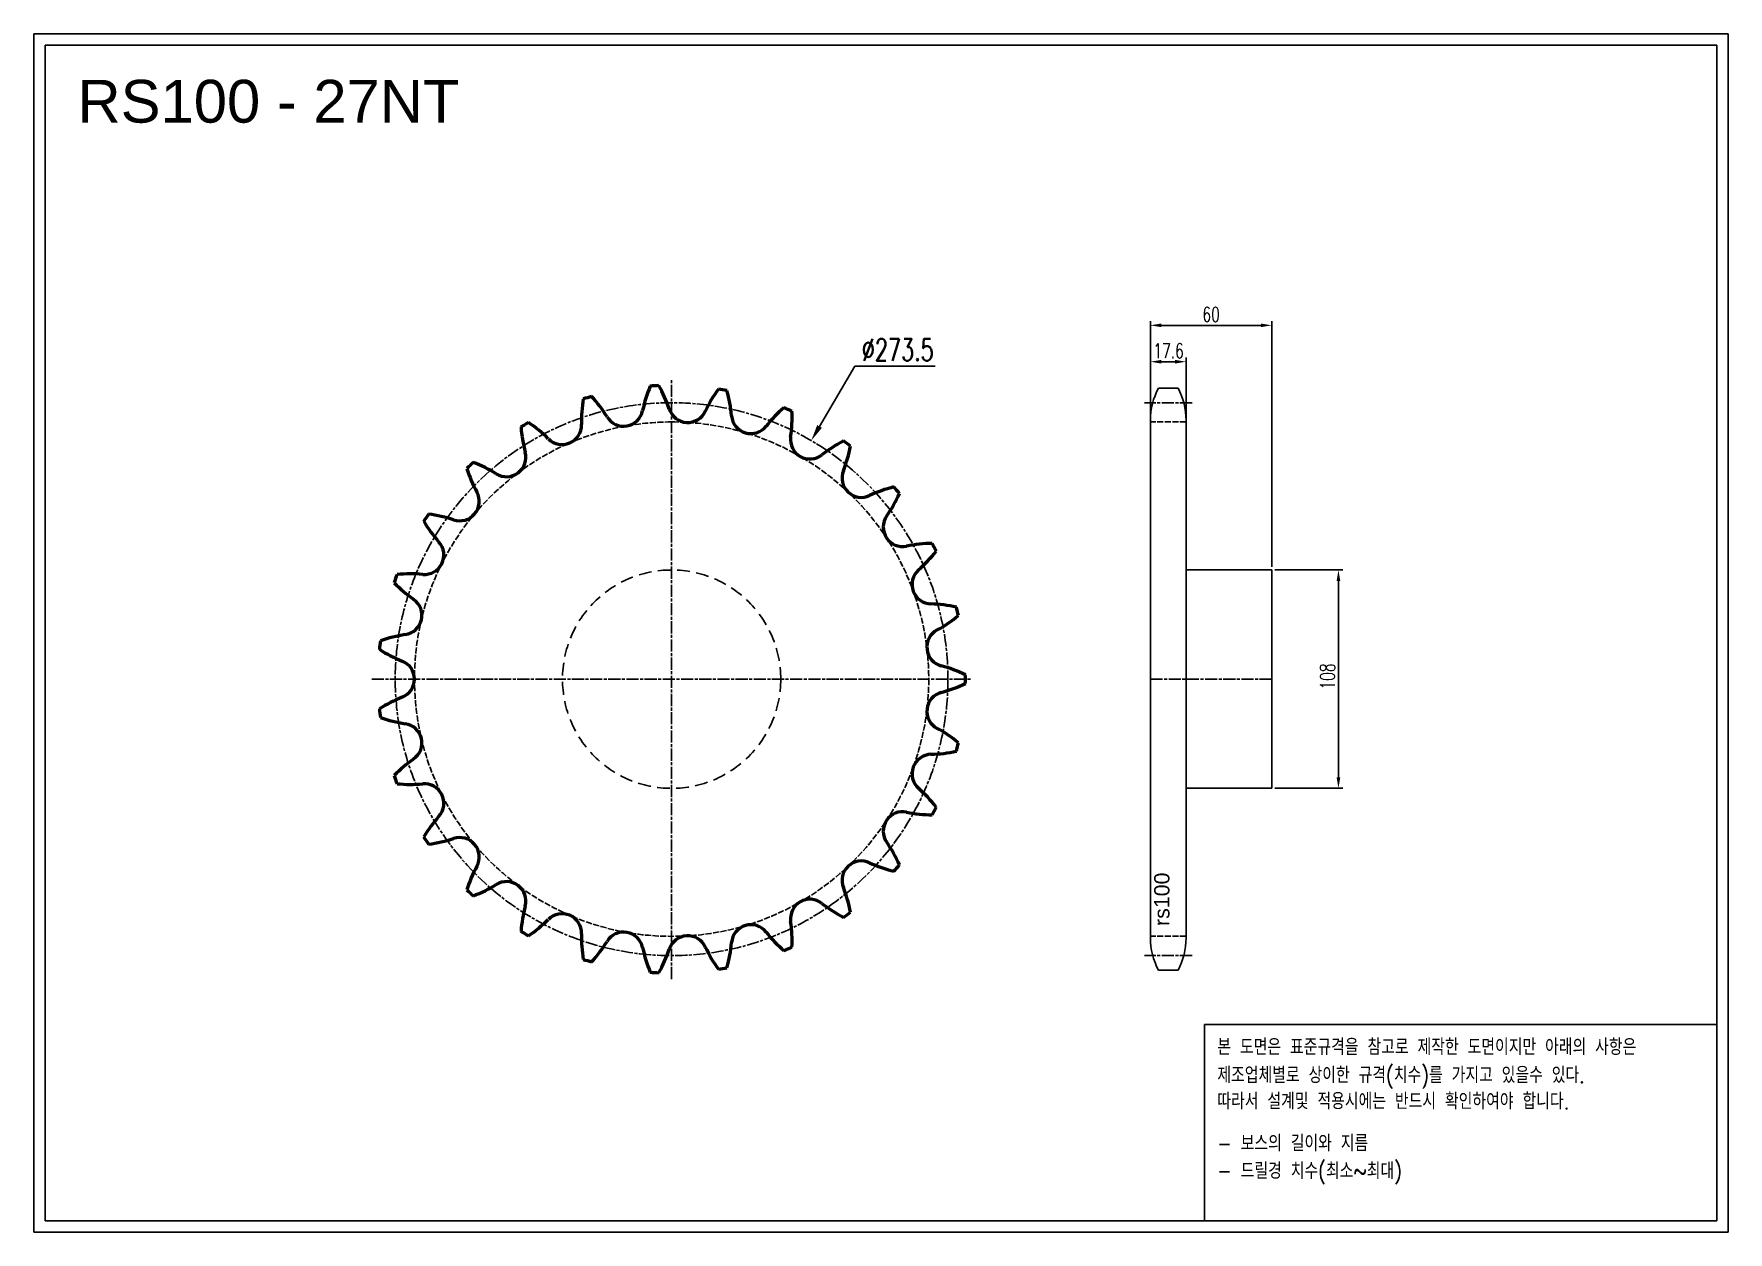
# Model space of a CAD drawing. Header units: millimetres. Extents: x -14381 to -13543, y 16388 to 16981.
import ezdxf

# ---------------------------------------------------------------- set-up
doc = ezdxf.new("R2010")
doc.units = ezdxf.units.MM
for name, pattern in [('AM_ISO02W050', [7.5, 6, -1.5]), ('AM_ISO02W050x2', [3.75, 3, -0.75]), ('AM_ISO08W050', [18, 12, -1.5, 3, -1.5]), ('AM_ISO08W050x2', [9, 6, -0.75, 1.5, -0.75]), ('HIDDEN', [9.525, 6.35, -3.175])]:
    doc.linetypes.add(name, pattern=pattern)
for name, color, linetype, lineweight in [('AM_0N', 7, 'Continuous', 50), ('AM_3N', 6, 'AM_ISO02W050', 25), ('AM_7', 4, 'AM_ISO08W050', 25), ('AM_7N', 4, 'AM_ISO08W050', 25)]:
    doc.layers.add(name, color=color, linetype=linetype, lineweight=lineweight)
doc.layers.add('HL', color=2, linetype='HIDDEN')
doc.layers.add('S-DIM', color=7, linetype='Continuous')
doc.styles.add('HAN', font='ROMANS.shx', dxfattribs={"width": 0.7, "bigfont": 'whgtxt.shx'})
doc.styles.add('HSG', font='SIMPLEX.shx', dxfattribs={"width": 0.7, "bigfont": 'HSG.shx'})
doc.styles.get("Standard").update_dxf_attribs({"font": 'arial.ttf'})
doc.dimstyles.new('APP16', dxfattribs={"dimscale": 3, "dimtxt": 2.4, "dimasz": 1.8, "dimexe": 0.7, "dimexo": 0.5, "dimgap": 0.6, "dimtad": 1, "dimtoh": 1, "dimdec": 1, "dimrnd": 0.01, "dimzin": 9, "dimdsep": 46, "dimtxsty": 'HSG', "dimcen": 0, "dimclrd": 1, "dimclre": 1, "dimclrt": 256, "dimazin": 2, "dimtp": 1, "dimtm": 1, "dimtfac": 0.5, "dimtdec": 1, "dimtofl": 0, "dimtmove": 0, "dimatfit": 3, "dimfxl": 0, "dimtvp": 1, "dimtolj": 2, "dimlwd": -1, "dimlwe": -1, "dimarcsym": 0})
doc.dimstyles.new('APP23', dxfattribs={"dimscale": 4.5, "dimtxt": 2.4, "dimasz": 1.8, "dimexe": 0.7, "dimexo": 0.5, "dimgap": 0.6, "dimtad": 1, "dimtoh": 1, "dimdec": 1, "dimrnd": 0.01, "dimzin": 9, "dimdsep": 46, "dimtxsty": 'HSG', "dimcen": 0, "dimclrd": 1, "dimclre": 1, "dimclrt": 256, "dimazin": 2, "dimtp": 1, "dimtm": 1, "dimtfac": 0.5, "dimtdec": 1, "dimtix": 1, "dimtofl": 0, "dimtmove": 0, "dimatfit": 3, "dimfxl": 0, "dimtvp": 1, "dimtolj": 2, "dimlwd": -1, "dimlwe": -1, "dimarcsym": 0})

# ---------------------------------------------------------------- blocks, each defined once
blk = doc.blocks.new('*D1')
at = {"layer": 'Defpoints', "color": 0, "transparency": 16777216}
for p in [(-13768.7, 16715.83), (-13768.7, 16607.83), (-13735.7, 16607.83)]:
    blk.add_point(p, dxfattribs=at)
at = {"layer": 'S-DIM', "color": 1, "transparency": 16777216}
for p, q in [((-13767.2, 16715.83), (-13733.6, 16715.83)), ((-13735.7, 16710.43), (-13735.7, 16613.23)), ((-13767.2, 16607.83), (-13733.6, 16607.83))]:
    blk.add_line(p, q, dxfattribs=at)
for points in [[(-13736.6, 16710.43), (-13734.8, 16710.43), (-13735.7, 16715.83)], [(-13736.6, 16613.23), (-13734.8, 16613.23), (-13735.7, 16607.83)]]:
    blk.add_solid(points, dxfattribs=at)
at = {"layer": 'S-DIM', "transparency": 16777216, "insert": (-13741.1, 16663.16), "char_height": 7.2, "attachment_point": 5, "rotation": 90, "style": 'HSG'}
blk.add_mtext('\\A2;108', dxfattribs=at)
blk = doc.blocks.new('*D2')
at = {"layer": 'Defpoints', "color": 0, "transparency": 16777216}
for p in [(-13811.1, 16818.85), (-13828.7, 16789.05), (-13811.1, 16789.05)]:
    blk.add_point(p, dxfattribs=at)
at = {"layer": 'S-DIM', "color": 1, "transparency": 16777216}
for p, q in [((-13828.7, 16790.55), (-13828.7, 16820.95)), ((-13823.3, 16818.85), (-13816.5, 16818.85)), ((-13811.1, 16790.55), (-13811.1, 16820.95))]:
    blk.add_line(p, q, dxfattribs=at)
for points in [[(-13823.3, 16819.75), (-13823.3, 16817.95), (-13828.7, 16818.85)], [(-13816.5, 16819.75), (-13816.5, 16817.95), (-13811.1, 16818.85)]]:
    blk.add_solid(points, dxfattribs=at)
at = {"layer": 'S-DIM', "transparency": 16777216, "insert": (-13819.78, 16824.25), "char_height": 7.2, "attachment_point": 5, "style": 'HSG'}
blk.add_mtext('\\A2;17.6', dxfattribs=at)
blk = doc.blocks.new('*D3')
at = {"layer": 'Defpoints', "color": 0, "transparency": 16777216}
for p in [(-13768.7, 16836.85), (-13828.7, 16789.05), (-13768.7, 16715.83)]:
    blk.add_point(p, dxfattribs=at)
at = {"layer": 'S-DIM', "color": 1, "transparency": 16777216}
for p, q in [((-13828.7, 16790.55), (-13828.7, 16838.95)), ((-13823.3, 16836.85), (-13774.1, 16836.85)), ((-13768.7, 16717.33), (-13768.7, 16838.95))]:
    blk.add_line(p, q, dxfattribs=at)
for points in [[(-13823.3, 16837.75), (-13823.3, 16835.95), (-13828.7, 16836.85)], [(-13774.1, 16837.75), (-13774.1, 16835.95), (-13768.7, 16836.85)]]:
    blk.add_solid(points, dxfattribs=at)
at = {"layer": 'S-DIM', "transparency": 16777216, "insert": (-13798.7, 16842.25), "char_height": 7.2, "attachment_point": 5, "style": 'HSG'}
blk.add_mtext('\\A2;60', dxfattribs=at)
blk = doc.blocks.new('*D4')
at = {"layer": 'Defpoints', "color": 0, "transparency": 16777216}
for p in [(-13996.53, 16779.84), (-14134.72, 16543.83)]:
    blk.add_point(p, dxfattribs=at)
at = {"layer": 'S-DIM', "color": 1, "transparency": 16777216}
for p, q in [((-13974.97, 16816.67), (-13992.44, 16786.83)), ((-13935.19, 16816.67), (-13974.97, 16816.67))]:
    blk.add_line(p, q, dxfattribs=at)
blk.add_solid([(-13993.6, 16787.51), (-13991.27, 16786.15), (-13996.53, 16779.84)], dxfattribs=at)
at = {"layer": 'S-DIM', "transparency": 16777216, "insert": (-13953.73, 16824.77), "char_height": 10.8, "attachment_point": 5, "style": 'HSG'}
blk.add_mtext('\\A2;∅273.5', dxfattribs=at)
blk = doc.blocks.new('notice1')
at = {"color": 4}
blk.add_lwpolyline([(-22142.12, 1735.9), (-22053.8, 1735.9), (-22053.8, 1702.07), (-22142.12, 1702.07)], close=True, dxfattribs=at)
at = {"color": 4, "style": 'HAN', "width": 0.8}
for s, p in [('본 도면은 표준규격을 참고로 제작한 도면이지만 아래의 사항은', (-22139.9, 1730.62)), ('제조업체별로 상이한 규격(치수)를 가지고 있을수 있다.', (-22139.9, 1725.78)), ('따라서 설계및 적용시에는 반드시 확인하여야 합니다.', (-22139.9, 1721.28)), ('- 보스의 길이와 지름', (-22139.9, 1714.03)), ('- 드릴경 치수(최소~최대)', (-22139.9, 1709.27))]:
    blk.add_text(s, height=2.7949, dxfattribs=at).set_placement(p)

msp = doc.modelspace()

# ---------------------------------------------------------------- linework, layer by layer
for p, q in [((-13815.08, 16805.82), (-13824.73, 16805.82)), ((-13828.7, 16789.92), (-13828.7, 16533.75)), ((-13811.1, 16789.92), (-13811.1, 16533.75)), ((-13811.1, 16715.83), (-13768.7, 16715.83)), ((-13768.7, 16715.83), (-13768.7, 16607.83)), ((-13768.7, 16607.83), (-13811.1, 16607.83)), ((-13815.08, 16517.85), (-13824.73, 16517.85))]:
    msp.add_line(p, q)
for points in [[(-14381.16, 16981.01), (-13542.9, 16981.01), (-13542.9, 16388.31), (-14381.16, 16388.31)], [(-14375.51, 16975.37), (-13548.55, 16975.37), (-13548.55, 16393.95), (-14375.51, 16393.95)]]:
    msp.add_lwpolyline(points, close=True)
for centre, start, end in [((-13794.9, 16789.92), 151.93881, 180), ((-13844.9, 16789.92), 0, 28.06119), ((-13794.9, 16533.75), 180, 208.06119), ((-13844.9, 16533.75), 331.93881, 0)]:
    msp.add_arc(centre, 33.8, start, end)
at = {"layer": 'AM_0N'}
for centre, radius, start, end in [((-14065.63, 16661.83), 145.34, 92.48869, 94.17797), ((-14129.73, 16774.56), 66.29, 18.33333, 29.33456), ((-14043.94, 16789.69), 66.29, 170.66544, 181.66667), ((-14065.63, 16661.83), 145.34, 105.82203, 107.51131), ((-14154, 16756.74), 66.29, 31.66667, 42.6679), ((-14015.04, 16781.24), 66.29, 157.3321, 168.33333), ((-13988.87, 16766.36), 66.29, 143.99877, 155), ((-14065.63, 16661.83), 145.34, 79.15536, 80.84464), ((-14102, 16786.31), 66.29, 5, 16.00123), ((-14089.39, 16796.59), 9.62, 211.66667, 348.33333), ((-14057.67, 16798.44), 9.62, 198.33333, 335), ((-14026.38, 16792.93), 9.62, 185, 321.66667), ((-13966.83, 16745.84), 66.29, 130.66544, 141.66667), ((-14065.63, 16661.83), 145.34, 65.82203, 67.51131), ((-14072.32, 16791.34), 66.29, 351.66667, 2.6679), ((-14065.63, 16661.83), 145.34, 119.15536, 120.84464), ((-14074.01, 16791.24), 66.29, 183.99877, 195), ((-14173.5, 16733.8), 66.29, 45, 56.00123), ((-14119.82, 16787.48), 9.62, 225, 1.66667), ((-14147.34, 16771.6), 9.62, 238.33333, 15), ((-13997.21, 16780.34), 9.62, 171.66667, 308.33333), ((-13950.12, 16720.79), 66.29, 117.3321, 128.33333), ((-14042.27, 16789.4), 66.29, 338.33333, 349.33456), ((-14065.63, 16661.83), 145.34, 52.48869, 54.17797), ((-14065.63, 16661.83), 145.34, 132.48869, 134.17797), ((-14103.63, 16785.82), 66.29, 197.3321, 208.33333), ((-14187.19, 16706.98), 66.29, 58.33333, 69.33456), ((-13971.72, 16761.37), 9.62, 158.33333, 295), ((-13939.64, 16692.57), 66.29, 103.99877, 115), ((-14065.63, 16661.83), 145.34, 39.15536, 40.84464), ((-14170.45, 16749.79), 9.62, 251.66667, 28.33333), ((-14013.48, 16780.57), 66.29, 325, 336.00123), ((-14065.63, 16661.83), 145.34, 145.82203, 147.51131), ((-14194.33, 16677.73), 66.29, 71.66667, 82.6679), ((-13951.3, 16737.03), 9.62, 145, 281.66667), ((-14131.2, 16773.72), 66.29, 210.66544, 221.66667), ((-14187.91, 16723.25), 9.62, 265, 41.66667), ((-13935.95, 16662.68), 66.29, 90.66544, 101.66667), ((-13987.51, 16765.35), 66.29, 311.66667, 322.6679), ((-14065.63, 16661.83), 145.34, 25.82203, 27.51131), ((-13937.04, 16708.64), 9.62, 131.66667, 268.33333), ((-14065.63, 16661.83), 145.34, 159.15536, 160.84464), ((-14155.23, 16755.58), 66.29, 223.99877, 235), ((-14194.53, 16647.62), 66.29, 85, 96.00123), ((-14198.78, 16693.39), 9.62, 278.33333, 55), ((-13939.25, 16632.75), 66.29, 77.3321, 88.33333), ((-13965.74, 16744.54), 66.29, 298.33333, 309.33456), ((-14065.63, 16661.83), 145.34, 12.48869, 14.17797), ((-14187.77, 16618.28), 66.29, 98.33333, 109.33456), ((-13929.71, 16677.72), 9.62, 118.33333, 255), ((-14065.63, 16661.83), 145.34, 172.48869, 174.17797), ((-14174.44, 16732.39), 66.29, 237.3321, 248.33333), ((-14202.46, 16661.83), 9.62, 291.66667, 68.33333), ((-13949.36, 16604.39), 66.29, 63.99877, 75), ((-13949.36, 16719.28), 66.29, 285, 296.00123), ((-14065.63, 16661.83), 145.34, 359.15536, 0.84464), ((-14174.44, 16591.28), 66.29, 111.66667, 122.6679), ((-13929.71, 16645.95), 9.62, 105, 241.66667), ((-14065.63, 16661.83), 145.34, 185.82203, 187.51131), ((-14187.77, 16705.39), 66.29, 250.66544, 261.66667), ((-14198.78, 16630.28), 9.62, 305, 81.66667), ((-13965.74, 16579.13), 66.29, 50.66544, 61.66667), ((-13937.04, 16615.03), 9.62, 91.66667, 228.33333), ((-13939.25, 16690.91), 66.29, 271.66667, 282.6679), ((-14065.63, 16661.83), 145.34, 345.82203, 347.51131), ((-14155.23, 16568.09), 66.29, 125, 136.00123), ((-14065.63, 16661.83), 145.34, 199.15536, 200.84464), ((-14194.53, 16676.05), 66.29, 263.99877, 275), ((-14187.91, 16600.42), 9.62, 318.33333, 95), ((-13987.51, 16558.32), 66.29, 37.3321, 48.33333), ((-14065.63, 16661.83), 145.34, 332.48869, 334.17797), ((-14131.2, 16549.95), 66.29, 138.33333, 149.33456), ((-13951.3, 16586.64), 9.62, 78.33333, 215), ((-13935.95, 16660.99), 66.29, 258.33333, 269.33456), ((-14065.63, 16661.83), 145.34, 212.48869, 214.17797), ((-14194.33, 16645.94), 66.29, 277.3321, 288.33333), ((-14170.45, 16573.88), 9.62, 331.66667, 108.33333), ((-14013.48, 16543.1), 66.29, 23.99877, 35), ((-14103.63, 16537.85), 66.29, 151.66667, 162.6679), ((-13971.72, 16562.3), 9.62, 65, 201.66667), ((-13939.64, 16631.1), 66.29, 245, 256.00123), ((-14065.63, 16661.83), 145.34, 319.15536, 320.84464), ((-14065.63, 16661.83), 145.34, 225.82203, 227.51131), ((-14187.19, 16616.68), 66.29, 290.66544, 301.66667), ((-14147.34, 16552.07), 9.62, 345, 121.66667), ((-14042.27, 16534.27), 66.29, 10.66544, 21.66667), ((-14074.01, 16532.42), 66.29, 165, 176.00123), ((-13997.21, 16543.33), 9.62, 51.66667, 188.33333), ((-13950.12, 16602.88), 66.29, 231.66667, 242.6679), ((-14173.5, 16589.87), 66.29, 303.99877, 315), ((-14119.82, 16536.19), 9.62, 358.33333, 135), ((-14026.38, 16530.74), 9.62, 38.33333, 175), ((-14072.32, 16532.33), 66.29, 357.3321, 8.33333), ((-14065.63, 16661.83), 145.34, 305.82203, 307.51131), ((-14065.63, 16661.83), 145.34, 239.15536, 240.84464), ((-14043.94, 16533.98), 66.29, 178.33333, 189.33456), ((-14154, 16566.93), 66.29, 317.3321, 328.33333), ((-14089.39, 16527.07), 9.62, 11.66667, 148.33333), ((-14057.67, 16525.23), 9.62, 25, 161.66667), ((-14102, 16537.36), 66.29, 343.99877, 355), ((-13966.83, 16577.83), 66.29, 218.33333, 229.33456), ((-14065.63, 16661.83), 145.34, 252.48869, 254.17797), ((-14015.04, 16542.43), 66.29, 191.66667, 202.6679), ((-14129.73, 16549.11), 66.29, 330.66544, 341.66667), ((-13988.87, 16557.31), 66.29, 205, 216.00123), ((-14065.63, 16661.83), 145.34, 292.48869, 294.17797), ((-14065.63, 16661.83), 145.34, 265.82203, 267.51131), ((-14065.63, 16661.83), 145.34, 279.15536, 280.84464)]:
    msp.add_arc(centre, radius, start, end, dxfattribs=at)
at = {"layer": 'AM_3N', "linetype": 'AM_ISO02W050x2'}
for p, q in [((-13811.1, 16789.05), (-13828.7, 16789.05)), ((-13811.1, 16534.62), (-13828.7, 16534.62))]:
    msp.add_line(p, q, dxfattribs=at)
msp.add_circle((-14065.63, 16661.83), 127.22, dxfattribs=at)
at = {"layer": 'AM_7', "linetype": 'AM_ISO08W050x2'}
for p, q in [((-13808.1, 16798.58), (-13831.7, 16798.58)), ((-13828.7, 16661.83), (-13768.7, 16661.83)), ((-13808.1, 16525.09), (-13831.7, 16525.09))]:
    msp.add_line(p, q, dxfattribs=at)
msp.add_circle((-14065.63, 16661.83), 136.74, dxfattribs=at)
at = {"layer": 'AM_7N', "linetype": 'AM_ISO08W050x2'}
for p, q in [((-14065.63, 16513.49), (-14065.63, 16810.18)), ((-14213.97, 16661.83), (-13917.28, 16661.83))]:
    msp.add_line(p, q, dxfattribs=at)
at = {"layer": 'HL'}
msp.add_circle((-14065.63, 16661.83), 54, dxfattribs=at)

# ---------------------------------------------------------------- block references
at = {"xscale": 2.869411184639999, "yscale": 2.869411184639999, "zscale": 2.869411184639999}
msp.add_blockref('notice1', (49732.86, 11510.02), dxfattribs=at)

# ---------------------------------------------------------------- texts
msp.add_text('RS100 - 27NT', height=21.168).set_placement((-14359.57, 16937.12))
at = {"insert": (-13826.88, 16539.74), "char_height": 7.56, "width": 32.5046, "attachment_point": 1, "rotation": 90}
msp.add_mtext('rs100', dxfattribs=at)

# ---------------------------------------------------------------- dimensions: what is measured, and where the dimension line sits
at = {"layer": 'S-DIM'}
dim = msp.add_linear_dim(base=(-13768.7, 16836.85), p1=(-13828.7, 16789.05), p2=(-13768.7, 16715.83), dimstyle='APP16', dxfattribs=at)
dim.commit()
dim.dimension.update_dxf_attribs({"geometry": '*D3', "text_midpoint": (-13798.7, 16842.25)})
dim = msp.add_diameter_dim_2p(p1=(-14134.72, 16543.83), p2=(-13996.53, 16779.84), dimstyle='APP23', dxfattribs=at)
dim.commit()
dim.dimension.update_dxf_attribs({"geometry": '*D4', "text_midpoint": (-13953.73, 16816.67), "dimtype": 131})
dim = msp.add_linear_dim(base=(-13811.1, 16818.85), p1=(-13828.7, 16789.05), p2=(-13811.1, 16789.05), dimstyle='APP16', dxfattribs=at)
dim.commit()
dim.dimension.update_dxf_attribs({"geometry": '*D2', "text_midpoint": (-13819.78, 16818.85), "dimtype": 128})
dim = msp.add_linear_dim(base=(-13735.7, 16607.83), p1=(-13768.7, 16715.83), p2=(-13768.7, 16607.83), angle=90, dimstyle='APP16', dxfattribs=at)
dim.commit()
dim.dimension.update_dxf_attribs({"geometry": '*D1', "text_midpoint": (-13735.7, 16663.16), "dimtype": 128})

doc.saveas('drawing.dxf')
